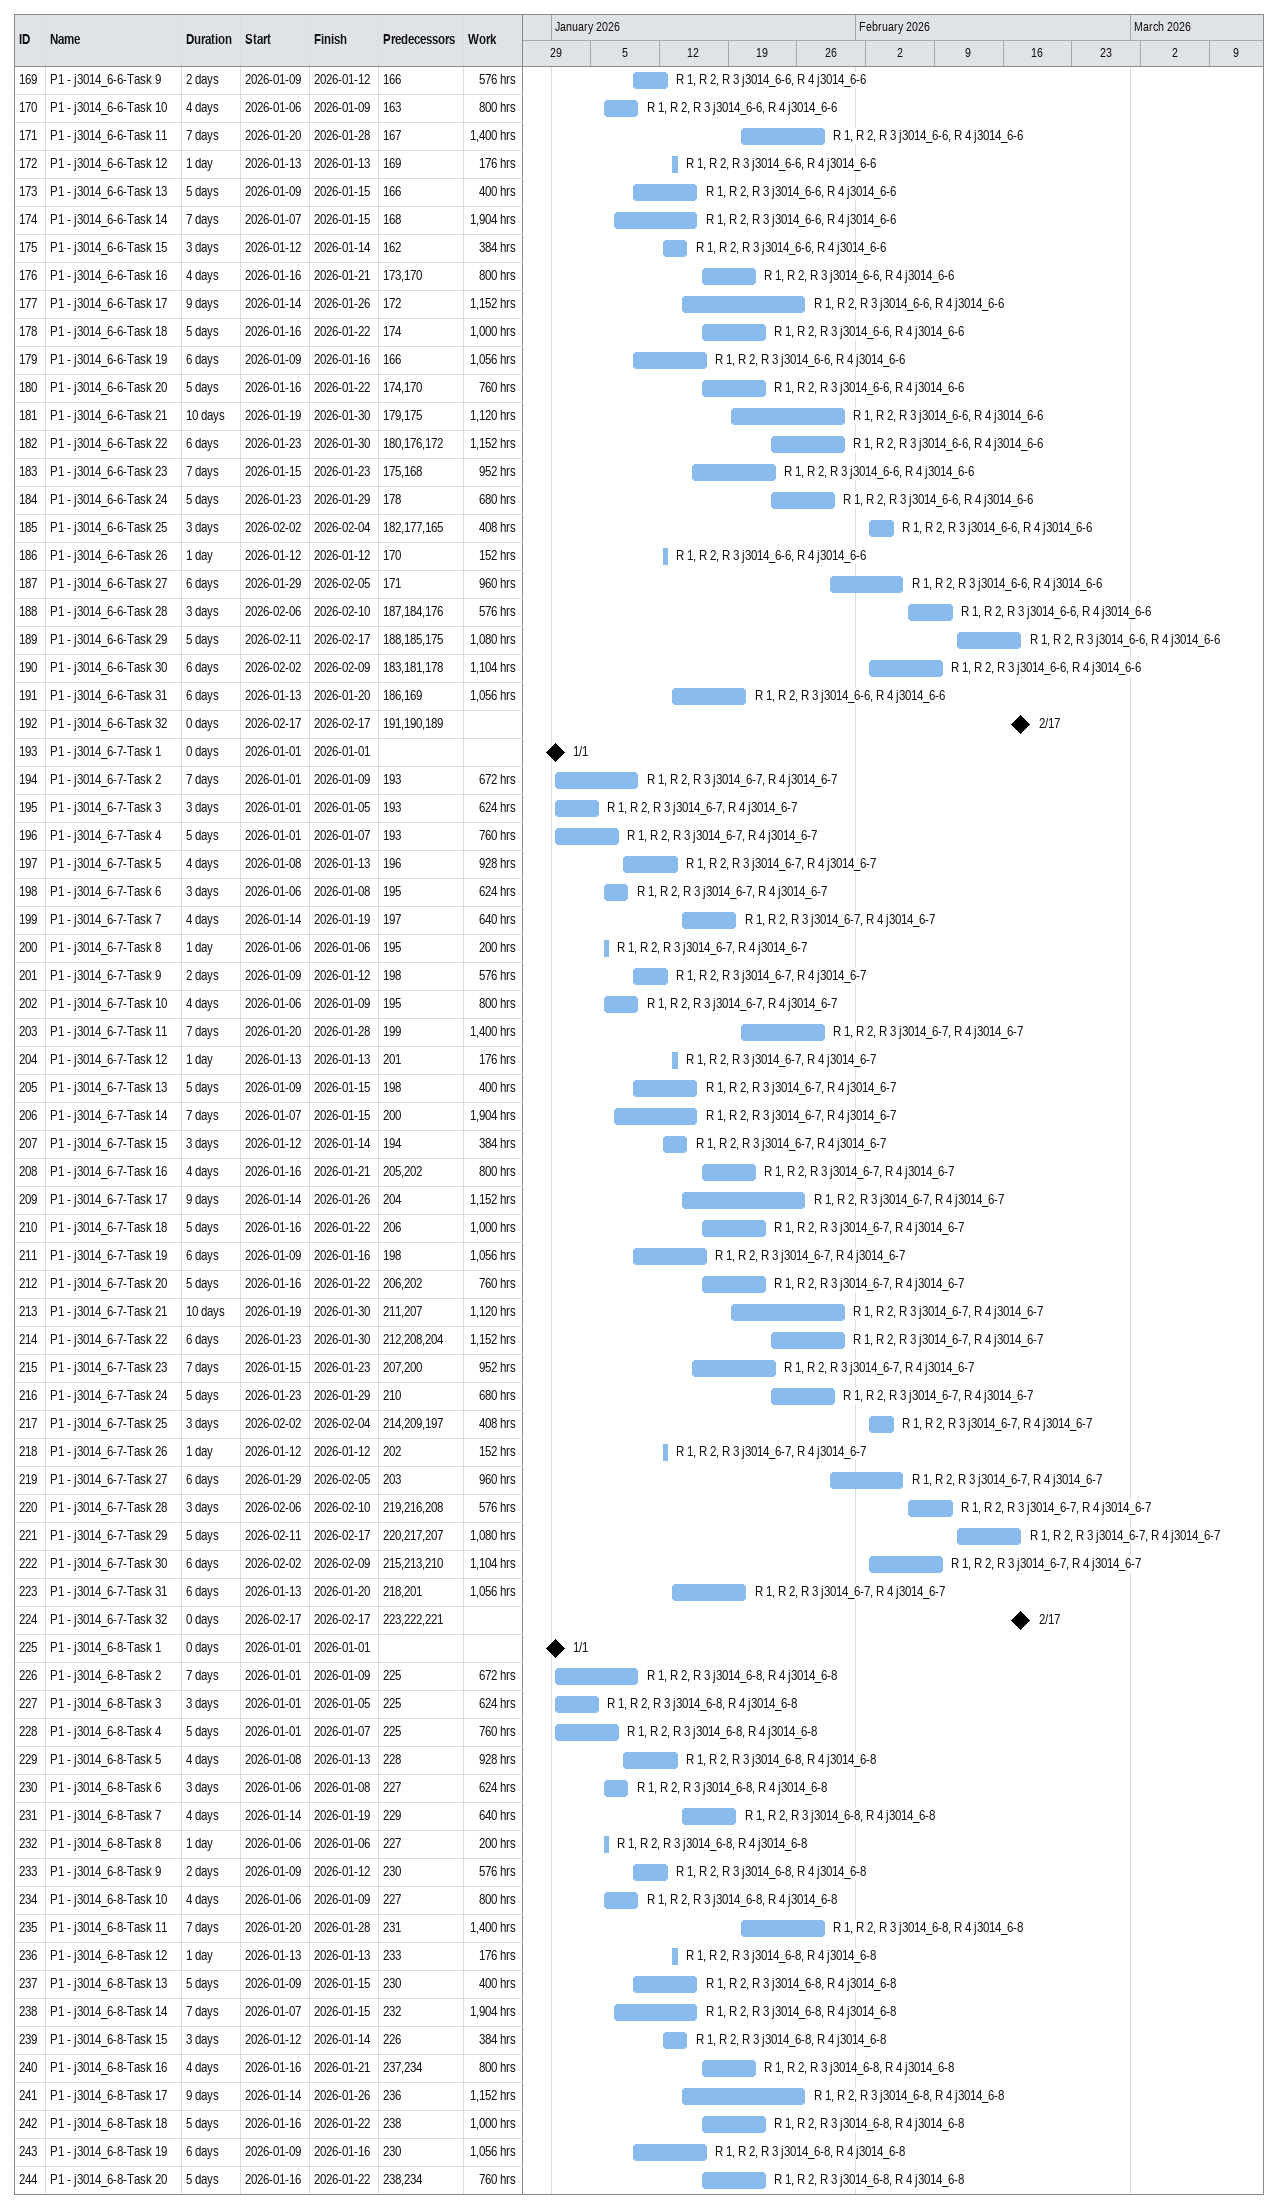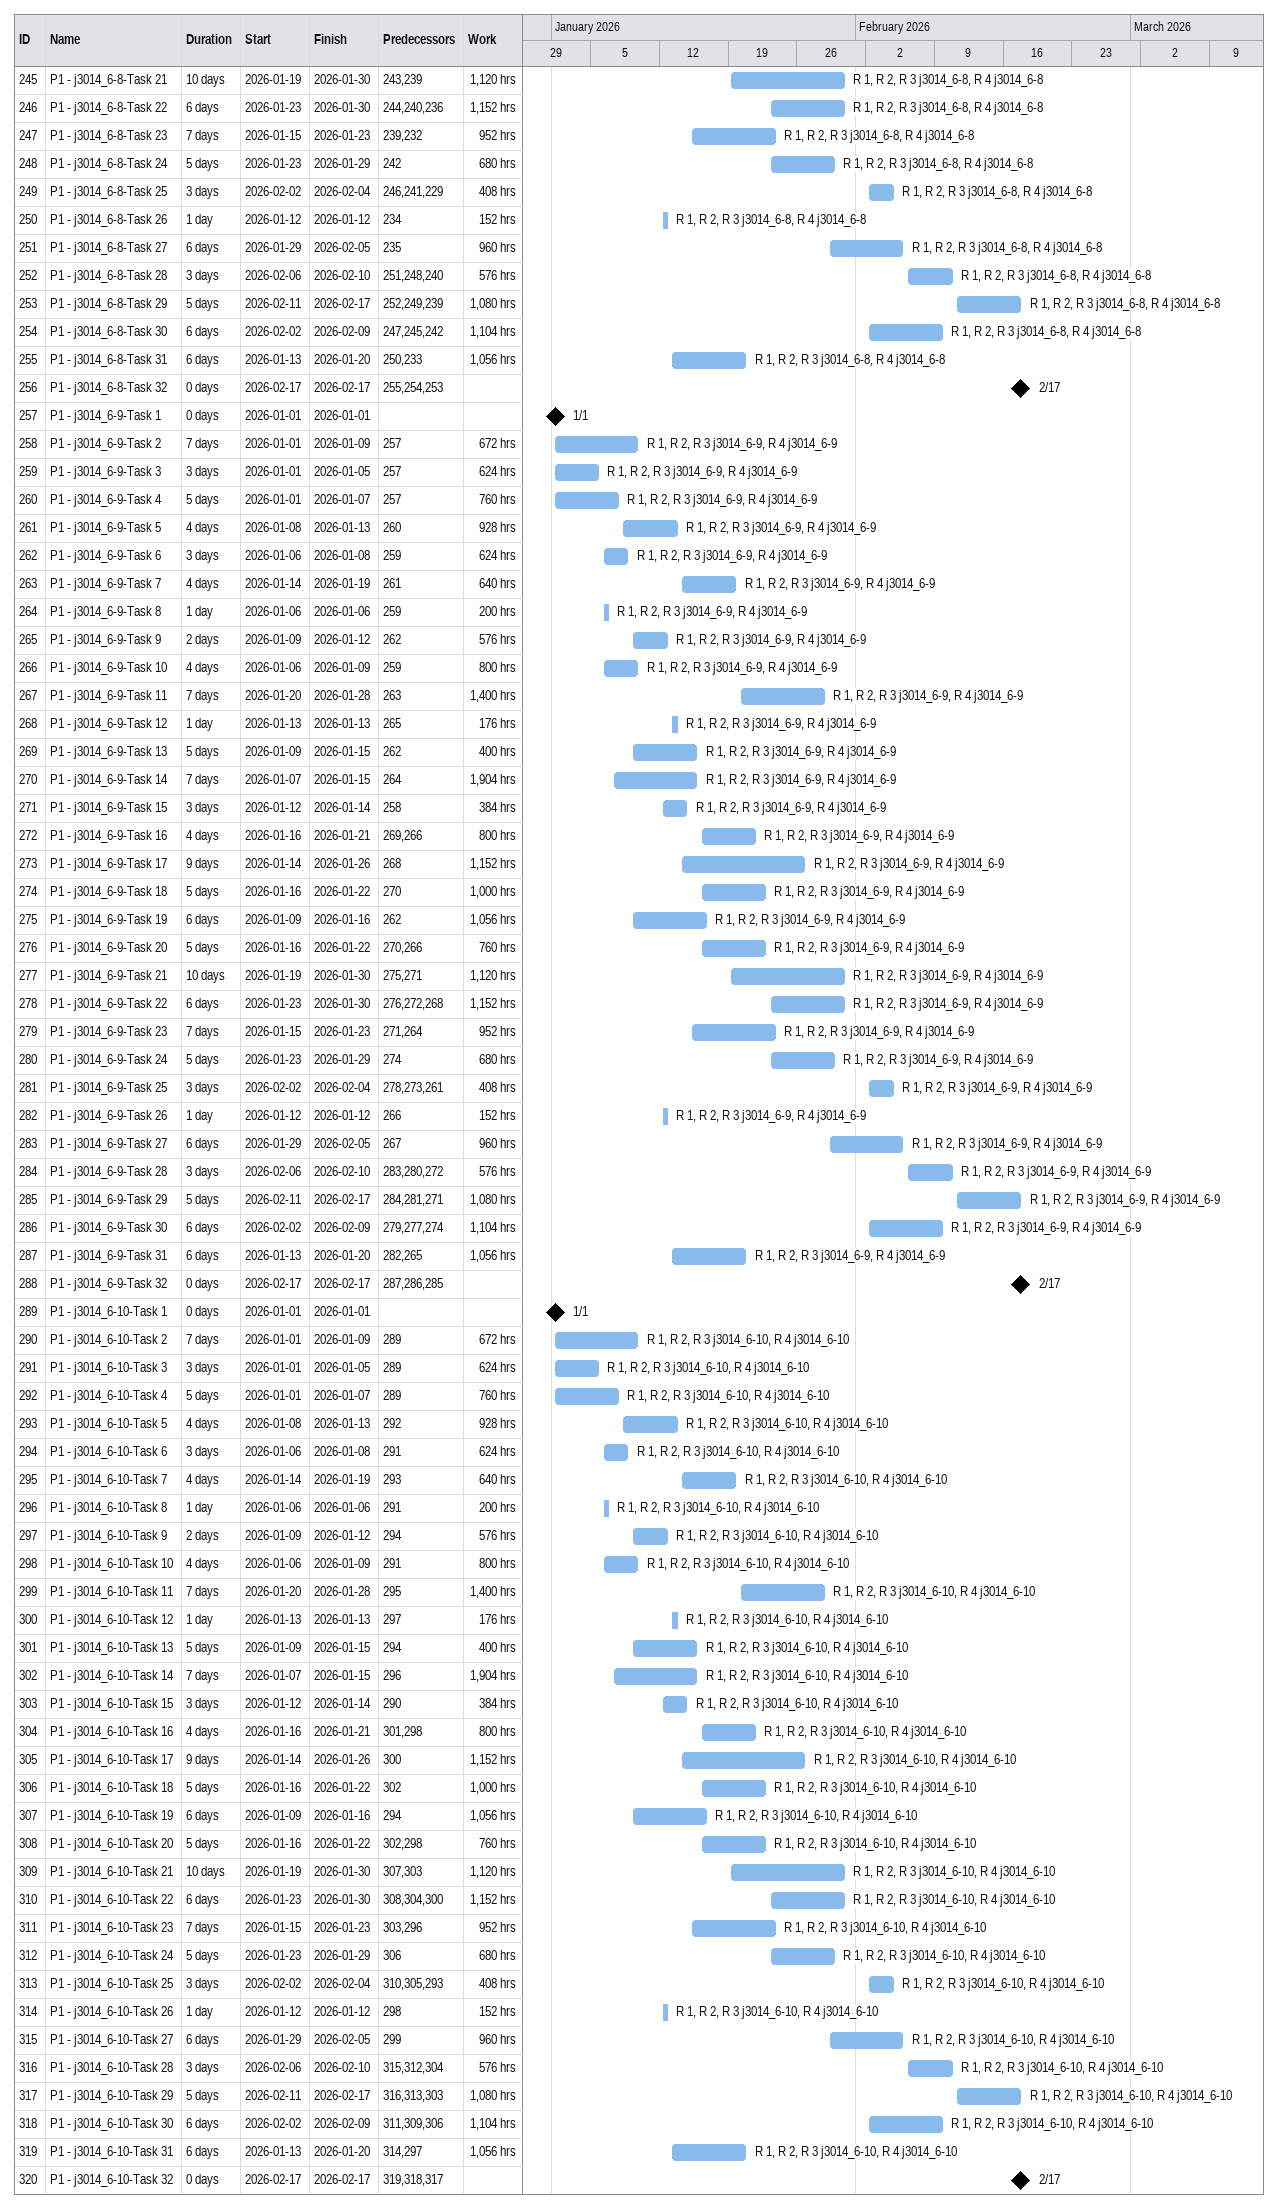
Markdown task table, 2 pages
| ID | Task | Duration | Start | Finish | Predecessors | Resources | Work (h) |
|---|---|---|---|---|---|---|---|
| 169 | P1 - j3014_6-6-Task 9 | 2d | 2026-01-09 | 2026-01-12 | 166 | R 1, R 2, R 3 j3014_6-6, R 4 j3014_6-6 | 576 |
| 170 | P1 - j3014_6-6-Task 10 | 4d | 2026-01-06 | 2026-01-09 | 163 | R 1, R 2, R 3 j3014_6-6, R 4 j3014_6-6 | 800 |
| 171 | P1 - j3014_6-6-Task 11 | 7d | 2026-01-20 | 2026-01-28 | 167 | R 1, R 2, R 3 j3014_6-6, R 4 j3014_6-6 | 1400 |
| 172 | P1 - j3014_6-6-Task 12 | 1d | 2026-01-13 | 2026-01-13 | 169 | R 1, R 2, R 3 j3014_6-6, R 4 j3014_6-6 | 176 |
| 173 | P1 - j3014_6-6-Task 13 | 5d | 2026-01-09 | 2026-01-15 | 166 | R 1, R 2, R 3 j3014_6-6, R 4 j3014_6-6 | 400 |
| 174 | P1 - j3014_6-6-Task 14 | 7d | 2026-01-07 | 2026-01-15 | 168 | R 1, R 2, R 3 j3014_6-6, R 4 j3014_6-6 | 1904 |
| 175 | P1 - j3014_6-6-Task 15 | 3d | 2026-01-12 | 2026-01-14 | 162 | R 1, R 2, R 3 j3014_6-6, R 4 j3014_6-6 | 384 |
| 176 | P1 - j3014_6-6-Task 16 | 4d | 2026-01-16 | 2026-01-21 | 173, 170 | R 1, R 2, R 3 j3014_6-6, R 4 j3014_6-6 | 800 |
| 177 | P1 - j3014_6-6-Task 17 | 9d | 2026-01-14 | 2026-01-26 | 172 | R 1, R 2, R 3 j3014_6-6, R 4 j3014_6-6 | 1152 |
| 178 | P1 - j3014_6-6-Task 18 | 5d | 2026-01-16 | 2026-01-22 | 174 | R 1, R 2, R 3 j3014_6-6, R 4 j3014_6-6 | 1000 |
| 179 | P1 - j3014_6-6-Task 19 | 6d | 2026-01-09 | 2026-01-16 | 166 | R 1, R 2, R 3 j3014_6-6, R 4 j3014_6-6 | 1056 |
| 180 | P1 - j3014_6-6-Task 20 | 5d | 2026-01-16 | 2026-01-22 | 174, 170 | R 1, R 2, R 3 j3014_6-6, R 4 j3014_6-6 | 760 |
| 181 | P1 - j3014_6-6-Task 21 | 10d | 2026-01-19 | 2026-01-30 | 179, 175 | R 1, R 2, R 3 j3014_6-6, R 4 j3014_6-6 | 1120 |
| 182 | P1 - j3014_6-6-Task 22 | 6d | 2026-01-23 | 2026-01-30 | 180, 176, 172 | R 1, R 2, R 3 j3014_6-6, R 4 j3014_6-6 | 1152 |
| 183 | P1 - j3014_6-6-Task 23 | 7d | 2026-01-15 | 2026-01-23 | 175, 168 | R 1, R 2, R 3 j3014_6-6, R 4 j3014_6-6 | 952 |
| 184 | P1 - j3014_6-6-Task 24 | 5d | 2026-01-23 | 2026-01-29 | 178 | R 1, R 2, R 3 j3014_6-6, R 4 j3014_6-6 | 680 |
| 185 | P1 - j3014_6-6-Task 25 | 3d | 2026-02-02 | 2026-02-04 | 182, 177, 165 | R 1, R 2, R 3 j3014_6-6, R 4 j3014_6-6 | 408 |
| 186 | P1 - j3014_6-6-Task 26 | 1d | 2026-01-12 | 2026-01-12 | 170 | R 1, R 2, R 3 j3014_6-6, R 4 j3014_6-6 | 152 |
| 187 | P1 - j3014_6-6-Task 27 | 6d | 2026-01-29 | 2026-02-05 | 171 | R 1, R 2, R 3 j3014_6-6, R 4 j3014_6-6 | 960 |
| 188 | P1 - j3014_6-6-Task 28 | 3d | 2026-02-06 | 2026-02-10 | 187, 184, 176 | R 1, R 2, R 3 j3014_6-6, R 4 j3014_6-6 | 576 |
| 189 | P1 - j3014_6-6-Task 29 | 5d | 2026-02-11 | 2026-02-17 | 188, 185, 175 | R 1, R 2, R 3 j3014_6-6, R 4 j3014_6-6 | 1080 |
| 190 | P1 - j3014_6-6-Task 30 | 6d | 2026-02-02 | 2026-02-09 | 183, 181, 178 | R 1, R 2, R 3 j3014_6-6, R 4 j3014_6-6 | 1104 |
| 191 | P1 - j3014_6-6-Task 31 | 6d | 2026-01-13 | 2026-01-20 | 186, 169 | R 1, R 2, R 3 j3014_6-6, R 4 j3014_6-6 | 1056 |
| 192 | P1 - j3014_6-6-Task 32 | 0d | 2026-02-17 | 2026-02-17 | 191, 190, 189 |  |  |
| 193 | P1 - j3014_6-7-Task 1 | 0d | 2026-01-01 | 2026-01-01 |  |  |  |
| 194 | P1 - j3014_6-7-Task 2 | 7d | 2026-01-01 | 2026-01-09 | 193 | R 1, R 2, R 3 j3014_6-7, R 4 j3014_6-7 | 672 |
| 195 | P1 - j3014_6-7-Task 3 | 3d | 2026-01-01 | 2026-01-05 | 193 | R 1, R 2, R 3 j3014_6-7, R 4 j3014_6-7 | 624 |
| 196 | P1 - j3014_6-7-Task 4 | 5d | 2026-01-01 | 2026-01-07 | 193 | R 1, R 2, R 3 j3014_6-7, R 4 j3014_6-7 | 760 |
| 197 | P1 - j3014_6-7-Task 5 | 4d | 2026-01-08 | 2026-01-13 | 196 | R 1, R 2, R 3 j3014_6-7, R 4 j3014_6-7 | 928 |
| 198 | P1 - j3014_6-7-Task 6 | 3d | 2026-01-06 | 2026-01-08 | 195 | R 1, R 2, R 3 j3014_6-7, R 4 j3014_6-7 | 624 |
| 199 | P1 - j3014_6-7-Task 7 | 4d | 2026-01-14 | 2026-01-19 | 197 | R 1, R 2, R 3 j3014_6-7, R 4 j3014_6-7 | 640 |
| 200 | P1 - j3014_6-7-Task 8 | 1d | 2026-01-06 | 2026-01-06 | 195 | R 1, R 2, R 3 j3014_6-7, R 4 j3014_6-7 | 200 |
| 201 | P1 - j3014_6-7-Task 9 | 2d | 2026-01-09 | 2026-01-12 | 198 | R 1, R 2, R 3 j3014_6-7, R 4 j3014_6-7 | 576 |
| 202 | P1 - j3014_6-7-Task 10 | 4d | 2026-01-06 | 2026-01-09 | 195 | R 1, R 2, R 3 j3014_6-7, R 4 j3014_6-7 | 800 |
| 203 | P1 - j3014_6-7-Task 11 | 7d | 2026-01-20 | 2026-01-28 | 199 | R 1, R 2, R 3 j3014_6-7, R 4 j3014_6-7 | 1400 |
| 204 | P1 - j3014_6-7-Task 12 | 1d | 2026-01-13 | 2026-01-13 | 201 | R 1, R 2, R 3 j3014_6-7, R 4 j3014_6-7 | 176 |
| 205 | P1 - j3014_6-7-Task 13 | 5d | 2026-01-09 | 2026-01-15 | 198 | R 1, R 2, R 3 j3014_6-7, R 4 j3014_6-7 | 400 |
| 206 | P1 - j3014_6-7-Task 14 | 7d | 2026-01-07 | 2026-01-15 | 200 | R 1, R 2, R 3 j3014_6-7, R 4 j3014_6-7 | 1904 |
| 207 | P1 - j3014_6-7-Task 15 | 3d | 2026-01-12 | 2026-01-14 | 194 | R 1, R 2, R 3 j3014_6-7, R 4 j3014_6-7 | 384 |
| 208 | P1 - j3014_6-7-Task 16 | 4d | 2026-01-16 | 2026-01-21 | 205, 202 | R 1, R 2, R 3 j3014_6-7, R 4 j3014_6-7 | 800 |
| 209 | P1 - j3014_6-7-Task 17 | 9d | 2026-01-14 | 2026-01-26 | 204 | R 1, R 2, R 3 j3014_6-7, R 4 j3014_6-7 | 1152 |
| 210 | P1 - j3014_6-7-Task 18 | 5d | 2026-01-16 | 2026-01-22 | 206 | R 1, R 2, R 3 j3014_6-7, R 4 j3014_6-7 | 1000 |
| 211 | P1 - j3014_6-7-Task 19 | 6d | 2026-01-09 | 2026-01-16 | 198 | R 1, R 2, R 3 j3014_6-7, R 4 j3014_6-7 | 1056 |
| 212 | P1 - j3014_6-7-Task 20 | 5d | 2026-01-16 | 2026-01-22 | 206, 202 | R 1, R 2, R 3 j3014_6-7, R 4 j3014_6-7 | 760 |
| 213 | P1 - j3014_6-7-Task 21 | 10d | 2026-01-19 | 2026-01-30 | 211, 207 | R 1, R 2, R 3 j3014_6-7, R 4 j3014_6-7 | 1120 |
| 214 | P1 - j3014_6-7-Task 22 | 6d | 2026-01-23 | 2026-01-30 | 212, 208, 204 | R 1, R 2, R 3 j3014_6-7, R 4 j3014_6-7 | 1152 |
| 215 | P1 - j3014_6-7-Task 23 | 7d | 2026-01-15 | 2026-01-23 | 207, 200 | R 1, R 2, R 3 j3014_6-7, R 4 j3014_6-7 | 952 |
| 216 | P1 - j3014_6-7-Task 24 | 5d | 2026-01-23 | 2026-01-29 | 210 | R 1, R 2, R 3 j3014_6-7, R 4 j3014_6-7 | 680 |
| 217 | P1 - j3014_6-7-Task 25 | 3d | 2026-02-02 | 2026-02-04 | 214, 209, 197 | R 1, R 2, R 3 j3014_6-7, R 4 j3014_6-7 | 408 |
| 218 | P1 - j3014_6-7-Task 26 | 1d | 2026-01-12 | 2026-01-12 | 202 | R 1, R 2, R 3 j3014_6-7, R 4 j3014_6-7 | 152 |
| 219 | P1 - j3014_6-7-Task 27 | 6d | 2026-01-29 | 2026-02-05 | 203 | R 1, R 2, R 3 j3014_6-7, R 4 j3014_6-7 | 960 |
| 220 | P1 - j3014_6-7-Task 28 | 3d | 2026-02-06 | 2026-02-10 | 219, 216, 208 | R 1, R 2, R 3 j3014_6-7, R 4 j3014_6-7 | 576 |
| 221 | P1 - j3014_6-7-Task 29 | 5d | 2026-02-11 | 2026-02-17 | 220, 217, 207 | R 1, R 2, R 3 j3014_6-7, R 4 j3014_6-7 | 1080 |
| 222 | P1 - j3014_6-7-Task 30 | 6d | 2026-02-02 | 2026-02-09 | 215, 213, 210 | R 1, R 2, R 3 j3014_6-7, R 4 j3014_6-7 | 1104 |
| 223 | P1 - j3014_6-7-Task 31 | 6d | 2026-01-13 | 2026-01-20 | 218, 201 | R 1, R 2, R 3 j3014_6-7, R 4 j3014_6-7 | 1056 |
| 224 | P1 - j3014_6-7-Task 32 | 0d | 2026-02-17 | 2026-02-17 | 223, 222, 221 |  |  |
| 225 | P1 - j3014_6-8-Task 1 | 0d | 2026-01-01 | 2026-01-01 |  |  |  |
| 226 | P1 - j3014_6-8-Task 2 | 7d | 2026-01-01 | 2026-01-09 | 225 | R 1, R 2, R 3 j3014_6-8, R 4 j3014_6-8 | 672 |
| 227 | P1 - j3014_6-8-Task 3 | 3d | 2026-01-01 | 2026-01-05 | 225 | R 1, R 2, R 3 j3014_6-8, R 4 j3014_6-8 | 624 |
| 228 | P1 - j3014_6-8-Task 4 | 5d | 2026-01-01 | 2026-01-07 | 225 | R 1, R 2, R 3 j3014_6-8, R 4 j3014_6-8 | 760 |
| 229 | P1 - j3014_6-8-Task 5 | 4d | 2026-01-08 | 2026-01-13 | 228 | R 1, R 2, R 3 j3014_6-8, R 4 j3014_6-8 | 928 |
| 230 | P1 - j3014_6-8-Task 6 | 3d | 2026-01-06 | 2026-01-08 | 227 | R 1, R 2, R 3 j3014_6-8, R 4 j3014_6-8 | 624 |
| 231 | P1 - j3014_6-8-Task 7 | 4d | 2026-01-14 | 2026-01-19 | 229 | R 1, R 2, R 3 j3014_6-8, R 4 j3014_6-8 | 640 |
| 232 | P1 - j3014_6-8-Task 8 | 1d | 2026-01-06 | 2026-01-06 | 227 | R 1, R 2, R 3 j3014_6-8, R 4 j3014_6-8 | 200 |
| 233 | P1 - j3014_6-8-Task 9 | 2d | 2026-01-09 | 2026-01-12 | 230 | R 1, R 2, R 3 j3014_6-8, R 4 j3014_6-8 | 576 |
| 234 | P1 - j3014_6-8-Task 10 | 4d | 2026-01-06 | 2026-01-09 | 227 | R 1, R 2, R 3 j3014_6-8, R 4 j3014_6-8 | 800 |
| 235 | P1 - j3014_6-8-Task 11 | 7d | 2026-01-20 | 2026-01-28 | 231 | R 1, R 2, R 3 j3014_6-8, R 4 j3014_6-8 | 1400 |
| 236 | P1 - j3014_6-8-Task 12 | 1d | 2026-01-13 | 2026-01-13 | 233 | R 1, R 2, R 3 j3014_6-8, R 4 j3014_6-8 | 176 |
| 237 | P1 - j3014_6-8-Task 13 | 5d | 2026-01-09 | 2026-01-15 | 230 | R 1, R 2, R 3 j3014_6-8, R 4 j3014_6-8 | 400 |
| 238 | P1 - j3014_6-8-Task 14 | 7d | 2026-01-07 | 2026-01-15 | 232 | R 1, R 2, R 3 j3014_6-8, R 4 j3014_6-8 | 1904 |
| 239 | P1 - j3014_6-8-Task 15 | 3d | 2026-01-12 | 2026-01-14 | 226 | R 1, R 2, R 3 j3014_6-8, R 4 j3014_6-8 | 384 |
| 240 | P1 - j3014_6-8-Task 16 | 4d | 2026-01-16 | 2026-01-21 | 237, 234 | R 1, R 2, R 3 j3014_6-8, R 4 j3014_6-8 | 800 |
| 241 | P1 - j3014_6-8-Task 17 | 9d | 2026-01-14 | 2026-01-26 | 236 | R 1, R 2, R 3 j3014_6-8, R 4 j3014_6-8 | 1152 |
| 242 | P1 - j3014_6-8-Task 18 | 5d | 2026-01-16 | 2026-01-22 | 238 | R 1, R 2, R 3 j3014_6-8, R 4 j3014_6-8 | 1000 |
| 243 | P1 - j3014_6-8-Task 19 | 6d | 2026-01-09 | 2026-01-16 | 230 | R 1, R 2, R 3 j3014_6-8, R 4 j3014_6-8 | 1056 |
| 244 | P1 - j3014_6-8-Task 20 | 5d | 2026-01-16 | 2026-01-22 | 238, 234 | R 1, R 2, R 3 j3014_6-8, R 4 j3014_6-8 | 760 |
| 245 | P1 - j3014_6-8-Task 21 | 10d | 2026-01-19 | 2026-01-30 | 243, 239 | R 1, R 2, R 3 j3014_6-8, R 4 j3014_6-8 | 1120 |
| 246 | P1 - j3014_6-8-Task 22 | 6d | 2026-01-23 | 2026-01-30 | 244, 240, 236 | R 1, R 2, R 3 j3014_6-8, R 4 j3014_6-8 | 1152 |
| 247 | P1 - j3014_6-8-Task 23 | 7d | 2026-01-15 | 2026-01-23 | 239, 232 | R 1, R 2, R 3 j3014_6-8, R 4 j3014_6-8 | 952 |
| 248 | P1 - j3014_6-8-Task 24 | 5d | 2026-01-23 | 2026-01-29 | 242 | R 1, R 2, R 3 j3014_6-8, R 4 j3014_6-8 | 680 |
| 249 | P1 - j3014_6-8-Task 25 | 3d | 2026-02-02 | 2026-02-04 | 246, 241, 229 | R 1, R 2, R 3 j3014_6-8, R 4 j3014_6-8 | 408 |
| 250 | P1 - j3014_6-8-Task 26 | 1d | 2026-01-12 | 2026-01-12 | 234 | R 1, R 2, R 3 j3014_6-8, R 4 j3014_6-8 | 152 |
| 251 | P1 - j3014_6-8-Task 27 | 6d | 2026-01-29 | 2026-02-05 | 235 | R 1, R 2, R 3 j3014_6-8, R 4 j3014_6-8 | 960 |
| 252 | P1 - j3014_6-8-Task 28 | 3d | 2026-02-06 | 2026-02-10 | 251, 248, 240 | R 1, R 2, R 3 j3014_6-8, R 4 j3014_6-8 | 576 |
| 253 | P1 - j3014_6-8-Task 29 | 5d | 2026-02-11 | 2026-02-17 | 252, 249, 239 | R 1, R 2, R 3 j3014_6-8, R 4 j3014_6-8 | 1080 |
| 254 | P1 - j3014_6-8-Task 30 | 6d | 2026-02-02 | 2026-02-09 | 247, 245, 242 | R 1, R 2, R 3 j3014_6-8, R 4 j3014_6-8 | 1104 |
| 255 | P1 - j3014_6-8-Task 31 | 6d | 2026-01-13 | 2026-01-20 | 250, 233 | R 1, R 2, R 3 j3014_6-8, R 4 j3014_6-8 | 1056 |
| 256 | P1 - j3014_6-8-Task 32 | 0d | 2026-02-17 | 2026-02-17 | 255, 254, 253 |  |  |
| 257 | P1 - j3014_6-9-Task 1 | 0d | 2026-01-01 | 2026-01-01 |  |  |  |
| 258 | P1 - j3014_6-9-Task 2 | 7d | 2026-01-01 | 2026-01-09 | 257 | R 1, R 2, R 3 j3014_6-9, R 4 j3014_6-9 | 672 |
| 259 | P1 - j3014_6-9-Task 3 | 3d | 2026-01-01 | 2026-01-05 | 257 | R 1, R 2, R 3 j3014_6-9, R 4 j3014_6-9 | 624 |
| 260 | P1 - j3014_6-9-Task 4 | 5d | 2026-01-01 | 2026-01-07 | 257 | R 1, R 2, R 3 j3014_6-9, R 4 j3014_6-9 | 760 |
| 261 | P1 - j3014_6-9-Task 5 | 4d | 2026-01-08 | 2026-01-13 | 260 | R 1, R 2, R 3 j3014_6-9, R 4 j3014_6-9 | 928 |
| 262 | P1 - j3014_6-9-Task 6 | 3d | 2026-01-06 | 2026-01-08 | 259 | R 1, R 2, R 3 j3014_6-9, R 4 j3014_6-9 | 624 |
| 263 | P1 - j3014_6-9-Task 7 | 4d | 2026-01-14 | 2026-01-19 | 261 | R 1, R 2, R 3 j3014_6-9, R 4 j3014_6-9 | 640 |
| 264 | P1 - j3014_6-9-Task 8 | 1d | 2026-01-06 | 2026-01-06 | 259 | R 1, R 2, R 3 j3014_6-9, R 4 j3014_6-9 | 200 |
| 265 | P1 - j3014_6-9-Task 9 | 2d | 2026-01-09 | 2026-01-12 | 262 | R 1, R 2, R 3 j3014_6-9, R 4 j3014_6-9 | 576 |
| 266 | P1 - j3014_6-9-Task 10 | 4d | 2026-01-06 | 2026-01-09 | 259 | R 1, R 2, R 3 j3014_6-9, R 4 j3014_6-9 | 800 |
| 267 | P1 - j3014_6-9-Task 11 | 7d | 2026-01-20 | 2026-01-28 | 263 | R 1, R 2, R 3 j3014_6-9, R 4 j3014_6-9 | 1400 |
| 268 | P1 - j3014_6-9-Task 12 | 1d | 2026-01-13 | 2026-01-13 | 265 | R 1, R 2, R 3 j3014_6-9, R 4 j3014_6-9 | 176 |
| 269 | P1 - j3014_6-9-Task 13 | 5d | 2026-01-09 | 2026-01-15 | 262 | R 1, R 2, R 3 j3014_6-9, R 4 j3014_6-9 | 400 |
| 270 | P1 - j3014_6-9-Task 14 | 7d | 2026-01-07 | 2026-01-15 | 264 | R 1, R 2, R 3 j3014_6-9, R 4 j3014_6-9 | 1904 |
| 271 | P1 - j3014_6-9-Task 15 | 3d | 2026-01-12 | 2026-01-14 | 258 | R 1, R 2, R 3 j3014_6-9, R 4 j3014_6-9 | 384 |
| 272 | P1 - j3014_6-9-Task 16 | 4d | 2026-01-16 | 2026-01-21 | 269, 266 | R 1, R 2, R 3 j3014_6-9, R 4 j3014_6-9 | 800 |
| 273 | P1 - j3014_6-9-Task 17 | 9d | 2026-01-14 | 2026-01-26 | 268 | R 1, R 2, R 3 j3014_6-9, R 4 j3014_6-9 | 1152 |
| 274 | P1 - j3014_6-9-Task 18 | 5d | 2026-01-16 | 2026-01-22 | 270 | R 1, R 2, R 3 j3014_6-9, R 4 j3014_6-9 | 1000 |
| 275 | P1 - j3014_6-9-Task 19 | 6d | 2026-01-09 | 2026-01-16 | 262 | R 1, R 2, R 3 j3014_6-9, R 4 j3014_6-9 | 1056 |
| 276 | P1 - j3014_6-9-Task 20 | 5d | 2026-01-16 | 2026-01-22 | 270, 266 | R 1, R 2, R 3 j3014_6-9, R 4 j3014_6-9 | 760 |
| 277 | P1 - j3014_6-9-Task 21 | 10d | 2026-01-19 | 2026-01-30 | 275, 271 | R 1, R 2, R 3 j3014_6-9, R 4 j3014_6-9 | 1120 |
| 278 | P1 - j3014_6-9-Task 22 | 6d | 2026-01-23 | 2026-01-30 | 276, 272, 268 | R 1, R 2, R 3 j3014_6-9, R 4 j3014_6-9 | 1152 |
| 279 | P1 - j3014_6-9-Task 23 | 7d | 2026-01-15 | 2026-01-23 | 271, 264 | R 1, R 2, R 3 j3014_6-9, R 4 j3014_6-9 | 952 |
| 280 | P1 - j3014_6-9-Task 24 | 5d | 2026-01-23 | 2026-01-29 | 274 | R 1, R 2, R 3 j3014_6-9, R 4 j3014_6-9 | 680 |
| 281 | P1 - j3014_6-9-Task 25 | 3d | 2026-02-02 | 2026-02-04 | 278, 273, 261 | R 1, R 2, R 3 j3014_6-9, R 4 j3014_6-9 | 408 |
| 282 | P1 - j3014_6-9-Task 26 | 1d | 2026-01-12 | 2026-01-12 | 266 | R 1, R 2, R 3 j3014_6-9, R 4 j3014_6-9 | 152 |
| 283 | P1 - j3014_6-9-Task 27 | 6d | 2026-01-29 | 2026-02-05 | 267 | R 1, R 2, R 3 j3014_6-9, R 4 j3014_6-9 | 960 |
| 284 | P1 - j3014_6-9-Task 28 | 3d | 2026-02-06 | 2026-02-10 | 283, 280, 272 | R 1, R 2, R 3 j3014_6-9, R 4 j3014_6-9 | 576 |
| 285 | P1 - j3014_6-9-Task 29 | 5d | 2026-02-11 | 2026-02-17 | 284, 281, 271 | R 1, R 2, R 3 j3014_6-9, R 4 j3014_6-9 | 1080 |
| 286 | P1 - j3014_6-9-Task 30 | 6d | 2026-02-02 | 2026-02-09 | 279, 277, 274 | R 1, R 2, R 3 j3014_6-9, R 4 j3014_6-9 | 1104 |
| 287 | P1 - j3014_6-9-Task 31 | 6d | 2026-01-13 | 2026-01-20 | 282, 265 | R 1, R 2, R 3 j3014_6-9, R 4 j3014_6-9 | 1056 |
| 288 | P1 - j3014_6-9-Task 32 | 0d | 2026-02-17 | 2026-02-17 | 287, 286, 285 |  |  |
| 289 | P1 - j3014_6-10-Task 1 | 0d | 2026-01-01 | 2026-01-01 |  |  |  |
| 290 | P1 - j3014_6-10-Task 2 | 7d | 2026-01-01 | 2026-01-09 | 289 | R 1, R 2, R 3 j3014_6-10, R 4 j3014_6-10 | 672 |
| 291 | P1 - j3014_6-10-Task 3 | 3d | 2026-01-01 | 2026-01-05 | 289 | R 1, R 2, R 3 j3014_6-10, R 4 j3014_6-10 | 624 |
| 292 | P1 - j3014_6-10-Task 4 | 5d | 2026-01-01 | 2026-01-07 | 289 | R 1, R 2, R 3 j3014_6-10, R 4 j3014_6-10 | 760 |
| 293 | P1 - j3014_6-10-Task 5 | 4d | 2026-01-08 | 2026-01-13 | 292 | R 1, R 2, R 3 j3014_6-10, R 4 j3014_6-10 | 928 |
| 294 | P1 - j3014_6-10-Task 6 | 3d | 2026-01-06 | 2026-01-08 | 291 | R 1, R 2, R 3 j3014_6-10, R 4 j3014_6-10 | 624 |
| 295 | P1 - j3014_6-10-Task 7 | 4d | 2026-01-14 | 2026-01-19 | 293 | R 1, R 2, R 3 j3014_6-10, R 4 j3014_6-10 | 640 |
| 296 | P1 - j3014_6-10-Task 8 | 1d | 2026-01-06 | 2026-01-06 | 291 | R 1, R 2, R 3 j3014_6-10, R 4 j3014_6-10 | 200 |
| 297 | P1 - j3014_6-10-Task 9 | 2d | 2026-01-09 | 2026-01-12 | 294 | R 1, R 2, R 3 j3014_6-10, R 4 j3014_6-10 | 576 |
| 298 | P1 - j3014_6-10-Task 10 | 4d | 2026-01-06 | 2026-01-09 | 291 | R 1, R 2, R 3 j3014_6-10, R 4 j3014_6-10 | 800 |
| 299 | P1 - j3014_6-10-Task 11 | 7d | 2026-01-20 | 2026-01-28 | 295 | R 1, R 2, R 3 j3014_6-10, R 4 j3014_6-10 | 1400 |
| 300 | P1 - j3014_6-10-Task 12 | 1d | 2026-01-13 | 2026-01-13 | 297 | R 1, R 2, R 3 j3014_6-10, R 4 j3014_6-10 | 176 |
| 301 | P1 - j3014_6-10-Task 13 | 5d | 2026-01-09 | 2026-01-15 | 294 | R 1, R 2, R 3 j3014_6-10, R 4 j3014_6-10 | 400 |
| 302 | P1 - j3014_6-10-Task 14 | 7d | 2026-01-07 | 2026-01-15 | 296 | R 1, R 2, R 3 j3014_6-10, R 4 j3014_6-10 | 1904 |
| 303 | P1 - j3014_6-10-Task 15 | 3d | 2026-01-12 | 2026-01-14 | 290 | R 1, R 2, R 3 j3014_6-10, R 4 j3014_6-10 | 384 |
| 304 | P1 - j3014_6-10-Task 16 | 4d | 2026-01-16 | 2026-01-21 | 301, 298 | R 1, R 2, R 3 j3014_6-10, R 4 j3014_6-10 | 800 |
| 305 | P1 - j3014_6-10-Task 17 | 9d | 2026-01-14 | 2026-01-26 | 300 | R 1, R 2, R 3 j3014_6-10, R 4 j3014_6-10 | 1152 |
| 306 | P1 - j3014_6-10-Task 18 | 5d | 2026-01-16 | 2026-01-22 | 302 | R 1, R 2, R 3 j3014_6-10, R 4 j3014_6-10 | 1000 |
| 307 | P1 - j3014_6-10-Task 19 | 6d | 2026-01-09 | 2026-01-16 | 294 | R 1, R 2, R 3 j3014_6-10, R 4 j3014_6-10 | 1056 |
| 308 | P1 - j3014_6-10-Task 20 | 5d | 2026-01-16 | 2026-01-22 | 302, 298 | R 1, R 2, R 3 j3014_6-10, R 4 j3014_6-10 | 760 |
| 309 | P1 - j3014_6-10-Task 21 | 10d | 2026-01-19 | 2026-01-30 | 307, 303 | R 1, R 2, R 3 j3014_6-10, R 4 j3014_6-10 | 1120 |
| 310 | P1 - j3014_6-10-Task 22 | 6d | 2026-01-23 | 2026-01-30 | 308, 304, 300 | R 1, R 2, R 3 j3014_6-10, R 4 j3014_6-10 | 1152 |
| 311 | P1 - j3014_6-10-Task 23 | 7d | 2026-01-15 | 2026-01-23 | 303, 296 | R 1, R 2, R 3 j3014_6-10, R 4 j3014_6-10 | 952 |
| 312 | P1 - j3014_6-10-Task 24 | 5d | 2026-01-23 | 2026-01-29 | 306 | R 1, R 2, R 3 j3014_6-10, R 4 j3014_6-10 | 680 |
| 313 | P1 - j3014_6-10-Task 25 | 3d | 2026-02-02 | 2026-02-04 | 310, 305, 293 | R 1, R 2, R 3 j3014_6-10, R 4 j3014_6-10 | 408 |
| 314 | P1 - j3014_6-10-Task 26 | 1d | 2026-01-12 | 2026-01-12 | 298 | R 1, R 2, R 3 j3014_6-10, R 4 j3014_6-10 | 152 |
| 315 | P1 - j3014_6-10-Task 27 | 6d | 2026-01-29 | 2026-02-05 | 299 | R 1, R 2, R 3 j3014_6-10, R 4 j3014_6-10 | 960 |
| 316 | P1 - j3014_6-10-Task 28 | 3d | 2026-02-06 | 2026-02-10 | 315, 312, 304 | R 1, R 2, R 3 j3014_6-10, R 4 j3014_6-10 | 576 |
| 317 | P1 - j3014_6-10-Task 29 | 5d | 2026-02-11 | 2026-02-17 | 316, 313, 303 | R 1, R 2, R 3 j3014_6-10, R 4 j3014_6-10 | 1080 |
| 318 | P1 - j3014_6-10-Task 30 | 6d | 2026-02-02 | 2026-02-09 | 311, 309, 306 | R 1, R 2, R 3 j3014_6-10, R 4 j3014_6-10 | 1104 |
| 319 | P1 - j3014_6-10-Task 31 | 6d | 2026-01-13 | 2026-01-20 | 314, 297 | R 1, R 2, R 3 j3014_6-10, R 4 j3014_6-10 | 1056 |
| 320 | P1 - j3014_6-10-Task 32 | 0d | 2026-02-17 | 2026-02-17 | 319, 318, 317 |  |  |
